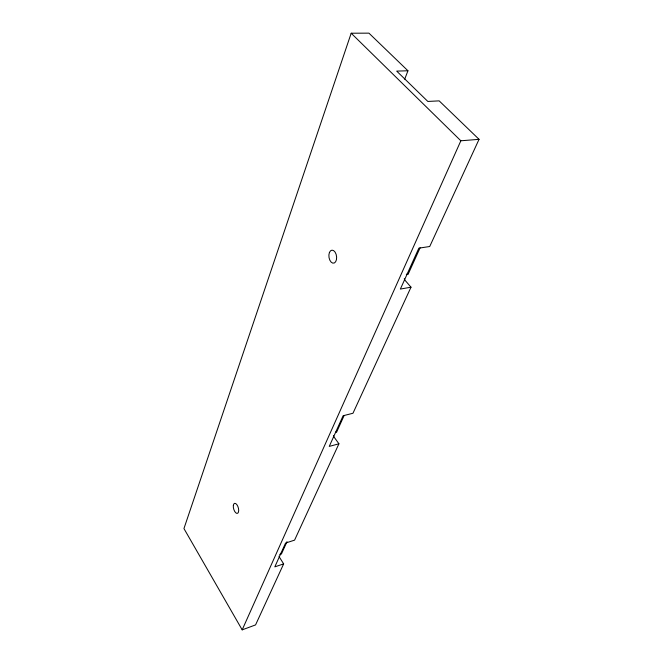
<?xml version="1.0" encoding="UTF-8"?>
<svg xmlns="http://www.w3.org/2000/svg" width="663" height="663" viewBox="0 0 663 663"><rect width="100%" height="100%" fill="white"/><g stroke="black" fill="none" stroke-linecap="round" stroke-linejoin="round"><path stroke-width="0.99" d="M404.695 79.187L407.952 70.775L368.935 33.15L351.183 33.216L183.949 528.568L242.186 629.85L255.562 624.911L283.648 563.89L279.753 557.682A3.348 1.616 72.5 0 1 279.065 556.133M242.186 629.85L460.851 140.788L479.051 139.329L429.723 246.512L418.859 248.153L400.369 289.068L411.002 287.187L405.267 280.54A4.326 2.768 81.4 0 1 404.281 278.725M279.745 554.376L281.51 553.796L287.013 541.654M344.072 415.651L336.522 432.334A3.754 2.097 75.1 0 0 335.975 431.729M406.32 274.267L408.259 273.943L420.11 247.78M333.456 435.641A3.754 2.097 75.1 0 0 334.268 437.315L338.917 443.796L294.579 540.138L285.562 543.055L274.805 566.865L283.648 563.89M411.002 287.187L352.973 413.256L343.111 415.751L329.246 446.406L338.917 443.796M407.952 70.775L396.698 71.107L427.834 101.447L439.163 100.867L479.051 139.329M351.183 33.216L460.851 140.788M407.588 273.347A4.326 2.768 81.4 0 1 408.259 273.943M281.062 553.191A3.348 1.616 72.5 0 1 281.51 553.796M233.343 505.405A5.205 2.403 74.3 0 0 236.824 513.394A5.205 2.403 74.3 0 0 237.81 506.317A5.205 2.403 74.3 0 0 233.343 505.405M329.403 252.553A6.564 3.821 82.1 0 0 332.735 263.12A6.564 3.821 82.1 0 0 336.141 254.36A6.564 3.821 82.1 0 0 329.403 252.553"/></g></svg>
